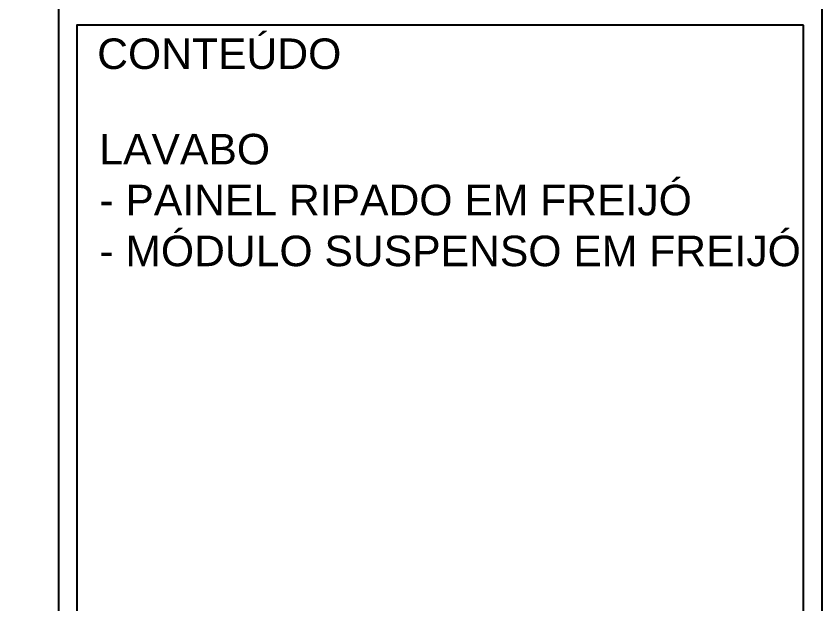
# Model space of a CAD drawing. Extents: x 126968 to 132038, y -1805 to 3860.
# Drawn here: x 129656.7 to 129797.7, y -10.1 to 92.8 of the extents above; entities that cross this region are included whole.
import ezdxf

# ---------------------------------------------------------------- set-up
doc = ezdxf.new("R2010")
doc.units = 0
doc.header["$MEASUREMENT"] = 0
doc.layers.add('PENA 04', color=4, linetype='CONTINUOUS', lineweight=20)
doc.layers.add('PENA 05', color=5, linetype='CONTINUOUS', lineweight=25)
doc.layers.add('PENA01', color=1, linetype='CONTINUOUS')
doc.layers.add('PENA02', color=2, linetype='CONTINUOUS')
doc.styles.add('Arial', font='arial.ttf', dxfattribs={"height": 0.3125})

msp = doc.modelspace()

# ---------------------------------------------------------------- linework, layer by layer
at = {"layer": 'PENA 05'}
msp.add_line((129664.149, 279.079), (129664.149, -217.703), dxfattribs=at)
msp.add_lwpolyline([(129110.243, 282.297), (129797.743, 282.297), (129797.743, -217.703), (129110.243, -217.703)], close=True, dxfattribs=at)
at = {"layer": 'PENA01'}
msp.add_lwpolyline([(129794.537, 91.216), (129667.388, 91.216), (129667.388, -111.339), (129794.537, -111.339)], close=True, dxfattribs=at)

# ---------------------------------------------------------------- texts
at = {"layer": 'PENA 04', "color": 3, "insert": (129671.304, 72.208), "char_height": 5.34375, "width": 249.85444, "attachment_point": 1, "style": 'Arial'}
msp.add_mtext('LAVABO\\P- PAINEL RIPADO EM FREIJÓ\\P- MÓDULO SUSPENSO EM FREIJÓ', dxfattribs=at)
at = {"layer": 'PENA02', "color": 2, "style": 'Arial'}
msp.add_text('CONTEÚDO', height=5.3438, dxfattribs=at).set_placement((129670.936, 83.564))

doc.saveas('drawing.dxf')
